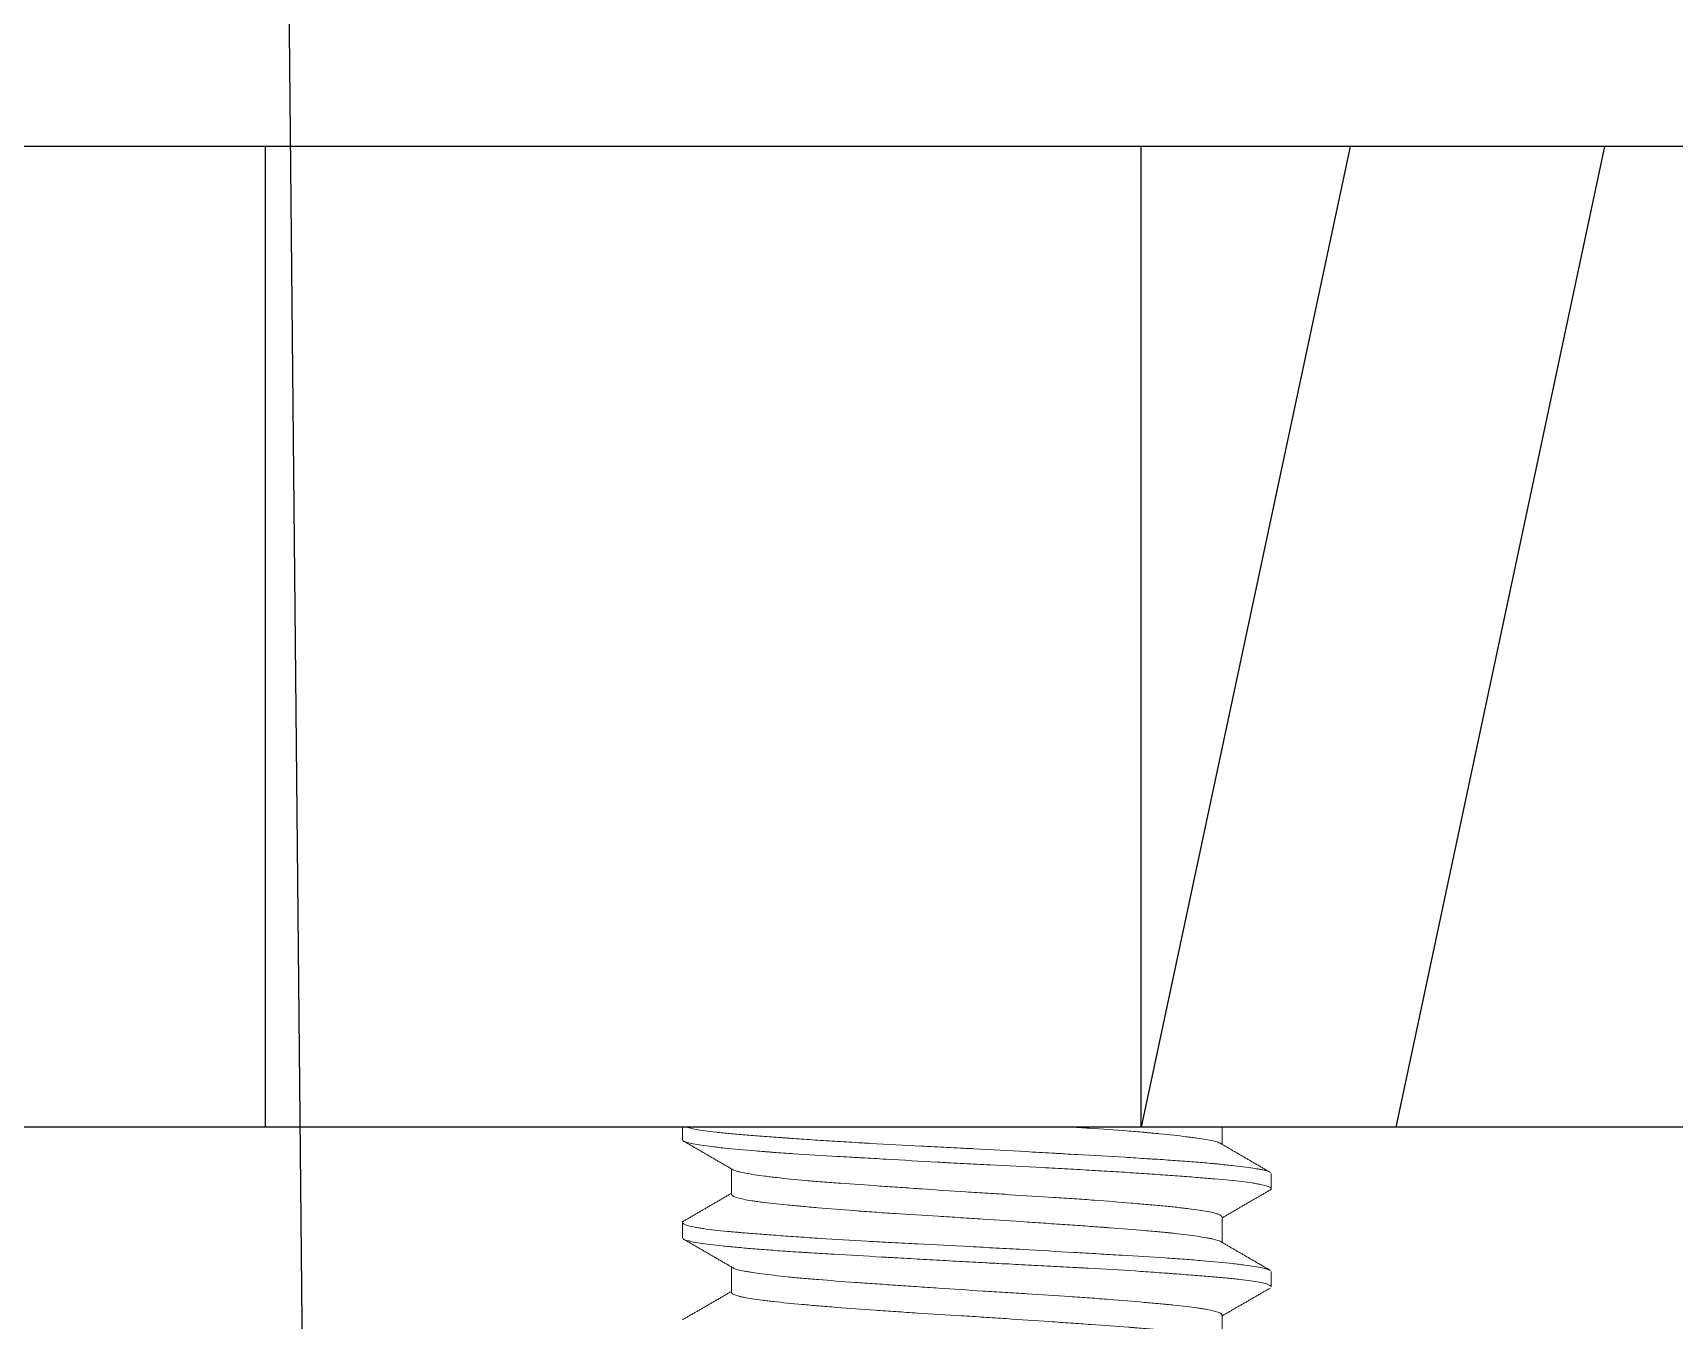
# Model space of a CAD drawing. Header units: millimetres. Extents: x 240 to 1080, y -29 to 565.
# Drawn here: x 617.99 to 634.72, y 174.57 to 187.7 of the extents above; entities that cross this region are included whole.
import ezdxf

# ---------------------------------------------------------------- set-up
doc = ezdxf.new("R2010")
doc.units = ezdxf.units.MM
doc.header["$LTSCALE"] = 0.75
doc.layers.add('DIM', color=3, linetype='Continuous')
doc.styles.get("Standard").update_dxf_attribs({"font": 'arial.ttf'})
doc.dimstyles.new('사본 ISO-25', dxfattribs={"dimtxt": 7, "dimasz": 7, "dimexe": 2.1, "dimexo": 2.1, "dimgap": 2, "dimtad": 1, "dimtih": 1, "dimtoh": 1, "dimdec": 1, "dimdsep": 46, "dimtxsty": 'Standard', "dimcen": 0, "dimclrd": 3, "dimclre": 3, "dimclrt": 4, "dimazin": 2, "dimtp": 0.1, "dimtm": 0.1, "dimtfac": 0.714286, "dimtdec": 1, "dimtmove": 0, "dimatfit": 3, "dimfxl": 1, "dimarcsym": 0})

msp = doc.modelspace()

# ---------------------------------------------------------------- linework, layer by layer
at = {"color": 7, "linetype": 'Continuous'}
for p, q in [((646.615, 186.537), (594.865, 186.537)), ((620.365, 176.537), (620.365, 186.537)), ((629.292, 176.537), (629.292, 186.537)), ((631.42, 186.537), (629.292, 176.537)), ((631.89, 176.537), (634.018, 186.537)), ((642.365, 176.537), (598.237, 176.537))]:
    msp.add_line(p, q, dxfattribs=at)
at = {"color": 7, "linetype": 'Continuous', "lineweight": 18}
for p, q in [((624.615, 176.409), (624.615, 176.537)), ((630.115, 176.537), (630.115, 176.362)), ((625.115, 175.853), (625.115, 176.112)), ((630.615, 176.064), (630.615, 175.909)), ((624.615, 175.409), (624.615, 175.565)), ((630.115, 175.62), (630.115, 175.362)), ((625.115, 174.853), (625.115, 175.111)), ((630.615, 175.064), (630.615, 174.909)), ((630.115, 174.62), (630.115, 174.362))]:
    msp.add_line(p, q, dxfattribs=at)
for points, knots in [([(630.605, 176.077), (630.6, 176.081), (630.592, 176.084), (630.569, 176.092), (630.552, 176.097), (630.52, 176.103), (630.508, 176.106), (630.483, 176.11), (630.47, 176.113), (630.398, 176.124), (630.325, 176.134), (630.195, 176.148), (630.149, 176.153), (630.085, 176.159), (630.072, 176.161), (630.046, 176.163), (630.006, 176.167), (629.965, 176.171), (629.88, 176.178), (629.82, 176.183), (629.696, 176.193), (629.63, 176.197), (629.528, 176.204), (629.476, 176.208), (629.422, 176.211), (629.386, 176.213), (629.368, 176.214), (629.276, 176.22), (629.2, 176.225), (628.968, 176.238), (628.807, 176.248), (628.596, 176.26), (628.553, 176.262), (628.489, 176.266), (628.467, 176.267), (628.424, 176.27), (628.315, 176.276), (628.206, 176.282), (627.942, 176.297), (627.764, 176.307), (627.562, 176.318), (627.539, 176.319), (627.494, 176.321), (627.471, 176.322), (627.404, 176.326), (627.359, 176.328), (627.225, 176.335), (627.136, 176.34), (626.874, 176.353), (626.702, 176.362), (626.512, 176.373), (626.491, 176.374), (626.45, 176.376), (626.387, 176.38), (626.326, 176.383), (626.206, 176.391), (626.05, 176.4), (625.902, 176.41), (625.794, 176.418), (625.741, 176.421), (625.689, 176.425), (625.654, 176.428), (625.637, 176.429), (625.553, 176.435), (625.489, 176.44), (625.366, 176.449), (625.25, 176.458), (625.146, 176.467), (625.073, 176.474), (625.049, 176.476), (625.004, 176.481), (624.982, 176.483), (624.877, 176.495), (624.808, 176.504), (624.727, 176.519), (624.704, 176.524), (624.675, 176.531), (624.667, 176.534), (624.659, 176.537), (624.659, 176.537), (624.659, 176.537)], [0, 0, 0, 0, 0.0220455, 0.0220455, 0.0513607, 0.0513607, 0.0660183, 0.0660183, 0.0806759, 0.0806759, 0.1393064, 0.1393064, 0.1686216, 0.1686216, 0.1759504, 0.1759504, 0.1832792, 0.1979369, 0.1979369, 0.2272521, 0.2272521, 0.2565673, 0.2565673, 0.2712249, 0.2785537, 0.2785537, 0.2858825, 0.2858825, 0.3151978, 0.3151978, 0.3738282, 0.3738282, 0.3884858, 0.3884858, 0.3958146, 0.3958146, 0.4031435, 0.4324587, 0.4324587, 0.4910891, 0.4910891, 0.4984179, 0.4984179, 0.5057467, 0.5057467, 0.5204044, 0.5204044, 0.5497196, 0.5497196, 0.60835, 0.60835, 0.6156789, 0.6156789, 0.6230077, 0.6376653, 0.6376653, 0.6669805, 0.6962957, 0.6962957, 0.7109533, 0.7182822, 0.7182822, 0.725611, 0.725611, 0.7549262, 0.7549262, 0.7842414, 0.8135566, 0.8135566, 0.8282143, 0.8282143, 0.8428719, 0.8428719, 0.9015023, 0.9015023, 0.9308176, 0.9308176, 0.9454752, 0.9454752, 0.9457088, 0.9457088, 0.9457088, 0.9457088]), ([(630.103, 176.369), (630.1, 176.371), (630.096, 176.373), (630.086, 176.377), (630.08, 176.38), (630.045, 176.391), (630.004, 176.4), (629.923, 176.415), (629.893, 176.419), (629.842, 176.427), (629.824, 176.429), (629.788, 176.434), (629.769, 176.437), (629.67, 176.449), (629.58, 176.459), (629.453, 176.472), (629.414, 176.475), (629.374, 176.479), (629.346, 176.481), (629.333, 176.483), (629.263, 176.489), (629.205, 176.493), (629.025, 176.507), (628.897, 176.516), (628.728, 176.528), (628.694, 176.531), (628.642, 176.534), (628.625, 176.535), (628.608, 176.537)], [0, 0, 0, 0, 0.0132906, 0.0132906, 0.028257, 0.028257, 0.0881229, 0.0881229, 0.1180559, 0.1180559, 0.1330224, 0.1330224, 0.1479888, 0.1479888, 0.2078547, 0.2078547, 0.2228212, 0.2303044, 0.2303044, 0.2377877, 0.2377877, 0.2677206, 0.2677206, 0.3275865, 0.3275865, 0.342553, 0.342553, 0.3498205, 0.3498205, 0.3498205, 0.3498205]), ([(624.615, 176.408), (624.615, 176.408), (624.615, 176.408), (624.615, 176.403), (624.619, 176.398), (624.63, 176.393), (624.632, 176.392), (624.638, 176.389), (624.64, 176.388), (624.65, 176.385), (624.657, 176.382), (624.698, 176.371), (624.746, 176.362), (624.841, 176.348), (624.876, 176.344), (624.926, 176.337), (624.936, 176.336), (624.956, 176.334), (624.988, 176.33), (625.021, 176.326), (625.137, 176.314), (625.242, 176.304), (625.389, 176.292), (625.435, 176.288), (625.482, 176.285), (625.514, 176.282), (625.53, 176.281), (625.612, 176.275), (625.68, 176.271), (625.89, 176.257), (626.039, 176.248), (626.236, 176.236), (626.276, 176.234), (626.337, 176.231), (626.358, 176.229), (626.399, 176.227), (626.502, 176.221), (626.607, 176.215), (626.862, 176.2), (627.036, 176.19), (627.236, 176.179), (627.258, 176.178), (627.303, 176.175), (627.326, 176.174), (627.393, 176.17), (627.438, 176.168), (627.572, 176.161), (627.662, 176.156), (627.929, 176.142), (628.106, 176.133), (628.326, 176.122), (628.37, 176.12), (628.457, 176.115), (628.5, 176.113), (628.627, 176.106), (628.794, 176.096), (628.955, 176.087), (629.073, 176.08), (629.112, 176.077), (629.189, 176.072), (629.228, 176.07), (629.341, 176.062), (629.486, 176.052), (629.621, 176.042), (629.75, 176.033), (629.811, 176.028), (629.9, 176.021), (629.929, 176.019), (629.985, 176.014), (630.013, 176.012), (630.145, 176.001), (630.237, 175.992), (630.354, 175.978), (630.389, 175.973), (630.437, 175.966), (630.452, 175.963), (630.48, 175.958), (630.493, 175.956), (630.553, 175.944), (630.585, 175.933), (630.61, 175.919), (630.614, 175.914), (630.615, 175.907), (630.614, 175.904), (630.61, 175.899), (630.607, 175.897), (630.604, 175.895)], [0, 0, 0, 0, 0.000888, 0.000888, 0.028641, 0.028641, 0.035579, 0.035579, 0.042518, 0.042518, 0.056394, 0.056394, 0.111901, 0.111901, 0.139654, 0.139654, 0.146592, 0.146592, 0.15353, 0.167407, 0.167407, 0.222913, 0.222913, 0.23679, 0.243728, 0.243728, 0.250666, 0.250666, 0.278419, 0.278419, 0.333925, 0.333925, 0.347802, 0.347802, 0.35474, 0.35474, 0.361679, 0.389432, 0.389432, 0.444938, 0.444938, 0.451876, 0.451876, 0.458814, 0.458814, 0.472691, 0.472691, 0.500444, 0.500444, 0.55595, 0.55595, 0.569827, 0.569827, 0.583703, 0.583703, 0.611456, 0.63921, 0.63921, 0.653086, 0.653086, 0.666963, 0.666963, 0.694716, 0.722469, 0.722469, 0.750222, 0.750222, 0.764099, 0.764099, 0.777975, 0.777975, 0.833481, 0.833481, 0.861234, 0.861234, 0.875111, 0.875111, 0.888988, 0.888988, 0.944494, 0.944494, 0.972247, 0.972247, 0.986123, 0.986123, 1, 1, 1, 1]), ([(625.134, 176.1), (625.138, 176.098), (625.143, 176.096), (625.155, 176.092), (625.165, 176.089), (625.178, 176.085), (625.187, 176.083), (625.191, 176.082), (625.234, 176.071), (625.286, 176.062), (625.381, 176.047), (625.416, 176.042), (625.474, 176.035), (625.493, 176.032), (625.535, 176.027), (625.556, 176.025), (625.666, 176.012), (625.764, 176.002), (625.927, 175.988), (625.983, 175.983), (626.072, 175.976), (626.102, 175.974), (626.163, 175.969), (626.194, 175.967), (626.352, 175.955), (626.484, 175.946), (626.692, 175.932), (626.763, 175.927), (626.908, 175.917), (626.981, 175.912), (627.202, 175.897), (627.351, 175.887), (627.54, 175.875), (627.578, 175.872), (627.654, 175.867), (627.692, 175.865), (627.806, 175.858), (627.881, 175.853), (628.105, 175.839), (628.252, 175.83), (628.432, 175.818), (628.468, 175.816), (628.54, 175.811), (628.575, 175.809), (628.679, 175.802), (628.747, 175.797), (628.945, 175.782), (629.071, 175.772), (629.218, 175.76), (629.248, 175.757), (629.304, 175.752), (629.332, 175.75), (629.413, 175.742), (629.465, 175.738), (629.563, 175.728), (629.609, 175.724), (629.675, 175.717), (629.707, 175.713), (629.737, 175.71), (629.757, 175.707), (629.767, 175.706), (629.853, 175.696), (629.916, 175.686), (629.993, 175.672), (630.015, 175.667), (630.044, 175.659), (630.052, 175.657), (630.064, 175.653), (630.068, 175.652), (630.075, 175.649), (630.078, 175.648), (630.104, 175.637), (630.115, 175.628), (630.115, 175.619)], [0, 0, 0, 0, 0.013221, 0.013221, 0.028245, 0.035757, 0.035757, 0.043269, 0.043269, 0.103365, 0.103365, 0.133413, 0.133413, 0.148437, 0.148437, 0.163461, 0.163461, 0.223557, 0.223557, 0.253605, 0.253605, 0.268629, 0.268629, 0.283653, 0.283653, 0.34375, 0.34375, 0.373798, 0.373798, 0.403846, 0.403846, 0.463942, 0.463942, 0.478966, 0.478966, 0.49399, 0.49399, 0.524038, 0.524038, 0.584134, 0.584134, 0.599158, 0.599158, 0.614182, 0.614182, 0.64423, 0.64423, 0.704326, 0.704326, 0.71935, 0.71935, 0.734374, 0.734374, 0.764422, 0.764422, 0.79447, 0.79447, 0.809494, 0.817006, 0.817006, 0.824518, 0.824518, 0.884614, 0.884614, 0.914662, 0.914662, 0.929687, 0.929687, 0.937199, 0.937199, 0.944711, 0.944711, 1, 1, 1, 1]), ([(630.101, 175.37), (630.086, 175.378), (630.061, 175.387), (630.014, 175.397), (630.003, 175.4), (629.979, 175.405), (629.967, 175.407), (629.926, 175.414), (629.896, 175.419), (629.797, 175.434), (629.719, 175.443), (629.617, 175.455), (629.605, 175.456), (629.582, 175.459), (629.57, 175.46), (629.534, 175.464), (629.509, 175.466), (629.434, 175.474), (629.381, 175.478), (629.215, 175.493), (629.096, 175.502), (628.951, 175.512), (628.935, 175.514), (628.902, 175.516), (628.853, 175.519), (628.803, 175.523), (628.702, 175.53), (628.565, 175.54), (628.423, 175.549), (628.314, 175.557), (628.277, 175.559), (628.203, 175.564), (628.166, 175.567), (627.979, 175.58), (627.829, 175.59), (627.602, 175.604), (627.526, 175.609), (627.412, 175.616), (627.374, 175.619), (627.298, 175.623), (627.26, 175.626), (627.072, 175.637), (626.925, 175.646), (626.711, 175.661), (626.641, 175.665), (626.537, 175.673), (626.502, 175.675), (626.434, 175.68), (626.401, 175.683), (626.236, 175.695), (626.113, 175.705), (625.968, 175.717), (625.94, 175.72), (625.884, 175.725), (625.857, 175.727), (625.776, 175.735), (625.725, 175.739), (625.582, 175.753), (625.497, 175.762), (625.406, 175.774), (625.388, 175.777), (625.363, 175.78), (625.354, 175.781), (625.338, 175.784), (625.331, 175.785), (625.292, 175.791), (625.265, 175.796), (625.194, 175.811), (625.16, 175.821), (625.136, 175.832), (625.134, 175.833), (625.129, 175.836), (625.127, 175.837), (625.122, 175.841), (625.119, 175.844), (625.116, 175.848), (625.115, 175.851), (625.115, 175.853)], [0, 0, 0, 0, 0.054327, 0.054327, 0.069351, 0.069351, 0.084375, 0.084375, 0.114423, 0.114423, 0.174519, 0.174519, 0.182031, 0.182031, 0.189543, 0.189543, 0.204567, 0.204567, 0.234615, 0.234615, 0.294711, 0.294711, 0.302223, 0.302223, 0.309735, 0.324759, 0.324759, 0.354807, 0.384855, 0.384855, 0.399879, 0.399879, 0.414904, 0.414904, 0.475, 0.475, 0.505048, 0.505048, 0.520072, 0.520072, 0.535096, 0.535096, 0.595192, 0.595192, 0.62524, 0.62524, 0.640264, 0.640264, 0.655288, 0.655288, 0.715384, 0.715384, 0.730408, 0.730408, 0.745432, 0.745432, 0.775481, 0.775481, 0.835577, 0.835577, 0.850601, 0.850601, 0.858113, 0.858113, 0.865625, 0.865625, 0.895673, 0.895673, 0.955769, 0.955769, 0.963281, 0.963281, 0.970793, 0.970793, 0.985817, 0.985817, 1, 1, 1, 1]), ([(630.602, 175.079), (630.6, 175.08), (630.598, 175.082), (630.592, 175.084), (630.589, 175.085), (630.583, 175.087), (630.58, 175.088), (630.547, 175.099), (630.503, 175.108), (630.414, 175.121), (630.381, 175.126), (630.334, 175.132), (630.324, 175.133), (630.305, 175.136), (630.294, 175.137), (630.264, 175.141), (630.242, 175.143), (630.131, 175.155), (630.029, 175.165), (629.857, 175.18), (629.796, 175.185), (629.7, 175.192), (629.667, 175.195), (629.601, 175.199), (629.567, 175.201), (629.395, 175.213), (629.248, 175.222), (629.014, 175.236), (628.934, 175.24), (628.769, 175.25), (628.686, 175.255), (628.433, 175.269), (628.26, 175.279), (628.038, 175.292), (627.994, 175.294), (627.904, 175.299), (627.859, 175.302), (627.724, 175.309), (627.635, 175.314), (627.367, 175.328), (627.19, 175.337), (626.97, 175.348), (626.926, 175.35), (626.838, 175.355), (626.795, 175.357), (626.665, 175.364), (626.581, 175.369), (626.333, 175.383), (626.173, 175.392), (625.983, 175.405), (625.945, 175.407), (625.871, 175.412), (625.834, 175.415), (625.727, 175.422), (625.659, 175.427), (625.527, 175.437), (625.464, 175.442), (625.343, 175.451), (625.285, 175.456), (625.217, 175.461), (625.203, 175.462), (625.177, 175.465), (625.138, 175.468), (625.1, 175.471), (625.029, 175.478), (624.941, 175.487), (624.866, 175.497), (624.816, 175.504), (624.792, 175.508), (624.763, 175.512), (624.75, 175.515), (624.691, 175.526), (624.655, 175.536), (624.624, 175.551), (624.618, 175.556), (624.615, 175.563), (624.614, 175.566), (624.616, 175.569), (624.617, 175.57), (624.618, 175.573), (624.62, 175.574), (624.624, 175.577), (624.627, 175.579), (624.631, 175.581)], [0, 0, 0, 0, 0.007613, 0.007613, 0.014716, 0.014716, 0.021818, 0.021818, 0.078636, 0.078636, 0.107045, 0.107045, 0.114147, 0.114147, 0.12125, 0.12125, 0.135454, 0.135454, 0.192273, 0.192273, 0.220682, 0.220682, 0.234886, 0.234886, 0.249091, 0.249091, 0.305909, 0.305909, 0.334318, 0.334318, 0.362727, 0.362727, 0.419545, 0.419545, 0.43375, 0.43375, 0.447954, 0.447954, 0.476363, 0.476363, 0.533182, 0.533182, 0.547386, 0.547386, 0.561591, 0.561591, 0.59, 0.59, 0.646818, 0.646818, 0.661023, 0.661023, 0.675227, 0.675227, 0.703636, 0.703636, 0.732045, 0.732045, 0.760454, 0.760454, 0.767557, 0.767557, 0.774659, 0.788864, 0.788864, 0.817273, 0.845682, 0.845682, 0.859886, 0.866989, 0.874091, 0.874091, 0.930909, 0.930909, 0.959318, 0.959318, 0.973523, 0.973523, 0.980625, 0.980625, 0.987727, 0.987727, 1, 1, 1, 1]), ([(624.626, 175.395), (624.633, 175.391), (624.643, 175.387), (624.672, 175.378), (624.691, 175.374), (624.737, 175.364), (624.764, 175.36), (624.856, 175.346), (624.931, 175.336), (625.043, 175.324), (625.067, 175.322), (625.116, 175.317), (625.141, 175.314), (625.219, 175.307), (625.274, 175.302), (625.39, 175.292), (625.451, 175.287), (625.578, 175.278), (625.645, 175.273), (625.749, 175.266), (625.784, 175.264), (625.839, 175.26), (625.857, 175.259), (625.894, 175.257), (625.986, 175.251), (626.081, 175.246), (626.315, 175.232), (626.478, 175.222), (626.67, 175.211), (626.691, 175.21), (626.734, 175.208), (626.756, 175.207), (626.821, 175.203), (626.865, 175.2), (626.995, 175.193), (627.17, 175.183), (627.348, 175.173), (627.526, 175.163), (627.616, 175.158), (627.729, 175.152), (627.751, 175.151), (627.796, 175.149), (627.864, 175.145), (627.931, 175.142), (628.064, 175.135), (628.24, 175.126), (628.413, 175.117), (628.541, 175.11), (628.605, 175.107), (628.668, 175.103), (628.71, 175.101), (628.731, 175.1), (628.919, 175.089), (629.078, 175.08), (629.303, 175.065), (629.376, 175.06), (629.483, 175.052), (629.518, 175.05), (629.569, 175.046), (629.586, 175.045), (629.62, 175.042), (629.637, 175.041), (629.719, 175.035), (629.782, 175.03), (629.902, 175.021), (630.015, 175.012), (630.116, 175.003), (630.176, 174.997), (630.187, 174.996), (630.21, 174.994), (630.221, 174.993), (630.255, 174.989), (630.276, 174.987), (630.376, 174.975), (630.442, 174.966), (630.517, 174.951), (630.539, 174.946), (630.565, 174.939), (630.573, 174.936), (630.587, 174.931), (630.593, 174.928), (630.607, 174.921), (630.613, 174.916), (630.615, 174.91), (630.615, 174.909), (630.615, 174.908)], [0, 0, 0, 0, 0.027154, 0.027154, 0.056414, 0.056414, 0.085674, 0.085674, 0.144195, 0.144195, 0.158825, 0.158825, 0.173455, 0.173455, 0.202715, 0.202715, 0.231976, 0.231976, 0.261236, 0.261236, 0.275866, 0.275866, 0.283181, 0.283181, 0.290496, 0.319756, 0.319756, 0.378277, 0.378277, 0.385592, 0.385592, 0.392907, 0.392907, 0.407537, 0.407537, 0.436797, 0.466058, 0.466058, 0.495318, 0.495318, 0.502633, 0.502633, 0.509948, 0.524578, 0.524578, 0.553839, 0.583099, 0.583099, 0.597729, 0.605044, 0.605044, 0.612359, 0.612359, 0.67088, 0.67088, 0.70014, 0.70014, 0.71477, 0.71477, 0.722085, 0.722085, 0.7294, 0.7294, 0.75866, 0.75866, 0.787921, 0.817181, 0.817181, 0.824496, 0.824496, 0.831811, 0.831811, 0.846441, 0.846441, 0.904962, 0.904962, 0.934222, 0.934222, 0.948852, 0.948852, 0.963482, 0.963482, 0.992743, 0.992743, 1, 1, 1, 1]), ([(625.128, 175.104), (625.132, 175.102), (625.136, 175.099), (625.162, 175.088), (625.197, 175.079), (625.258, 175.067), (625.271, 175.065), (625.291, 175.061), (625.298, 175.06), (625.313, 175.058), (625.321, 175.057), (625.359, 175.05), (625.393, 175.046), (625.502, 175.031), (625.587, 175.021), (625.708, 175.008), (625.733, 175.006), (625.784, 175.001), (625.81, 174.998), (625.89, 174.991), (625.945, 174.986), (626.118, 174.973), (626.241, 174.963), (626.407, 174.952), (626.44, 174.949), (626.508, 174.945), (626.542, 174.942), (626.645, 174.935), (626.785, 174.925), (626.929, 174.915), (627.039, 174.908), (627.076, 174.905), (627.15, 174.9), (627.188, 174.898), (627.376, 174.885), (627.526, 174.875), (627.752, 174.861), (627.828, 174.856), (627.941, 174.849), (627.978, 174.847), (628.054, 174.842), (628.091, 174.84), (628.277, 174.829), (628.421, 174.819), (628.63, 174.805), (628.699, 174.8), (628.8, 174.793), (628.834, 174.79), (628.9, 174.785), (628.932, 174.783), (629.091, 174.77), (629.21, 174.76), (629.348, 174.748), (629.375, 174.746), (629.428, 174.741), (629.454, 174.739), (629.53, 174.731), (629.578, 174.727), (629.713, 174.713), (629.792, 174.704), (629.875, 174.692), (629.891, 174.689), (629.921, 174.685), (629.936, 174.682), (629.977, 174.675), (630, 174.67), (630.062, 174.655), (630.09, 174.645), (630.106, 174.634), (630.107, 174.632), (630.11, 174.63), (630.111, 174.629), (630.114, 174.625), (630.115, 174.623), (630.115, 174.62), (630.115, 174.62), (630.115, 174.62)], [0, 0, 0, 0, 0.013384, 0.013384, 0.073135, 0.073135, 0.088073, 0.088073, 0.095542, 0.095542, 0.103011, 0.103011, 0.132886, 0.132886, 0.192638, 0.192638, 0.207576, 0.207576, 0.222514, 0.222514, 0.252389, 0.252389, 0.312141, 0.312141, 0.327079, 0.327079, 0.342017, 0.342017, 0.371892, 0.401768, 0.401768, 0.416706, 0.416706, 0.431644, 0.431644, 0.491395, 0.491395, 0.521271, 0.521271, 0.536209, 0.536209, 0.551147, 0.551147, 0.610898, 0.610898, 0.640774, 0.640774, 0.655712, 0.655712, 0.670649, 0.670649, 0.730401, 0.730401, 0.745339, 0.745339, 0.760277, 0.760277, 0.790152, 0.790152, 0.849904, 0.849904, 0.864842, 0.864842, 0.879779, 0.879779, 0.909655, 0.909655, 0.969407, 0.969407, 0.976876, 0.976876, 0.984344, 0.984344, 0.999282, 0.999282, 1, 1, 1, 1]), ([(630.102, 174.369), (630.096, 174.373), (630.087, 174.377), (630.07, 174.383), (630.062, 174.385), (630.046, 174.39), (630.036, 174.392), (630.006, 174.399), (629.96, 174.409), (629.901, 174.418), (629.851, 174.426), (629.826, 174.429), (629.798, 174.433), (629.779, 174.435), (629.769, 174.437), (629.681, 174.448), (629.591, 174.458), (629.441, 174.473), (629.389, 174.478), (629.306, 174.485), (629.278, 174.487), (629.234, 174.491), (629.22, 174.492), (629.19, 174.494), (629.175, 174.496), (629.04, 174.506), (628.913, 174.515), (628.713, 174.529), (628.644, 174.534), (628.538, 174.541), (628.502, 174.544), (628.43, 174.549), (628.394, 174.551), (628.213, 174.564), (628.065, 174.574), (627.84, 174.589), (627.764, 174.594), (627.649, 174.601), (627.611, 174.604), (627.534, 174.609), (627.496, 174.611), (627.307, 174.623), (627.158, 174.632), (626.973, 174.643), (626.937, 174.646), (626.864, 174.651), (626.827, 174.653), (626.719, 174.66), (626.648, 174.665), (626.442, 174.679), (626.31, 174.689), (626.154, 174.702), (626.123, 174.704), (626.062, 174.709), (626.033, 174.712), (625.945, 174.719), (625.89, 174.724), (625.73, 174.739), (625.634, 174.748), (625.526, 174.76), (625.506, 174.762), (625.466, 174.767), (625.446, 174.769), (625.391, 174.776), (625.324, 174.786), (625.269, 174.795), (625.233, 174.803), (625.216, 174.806), (625.201, 174.81), (625.191, 174.813), (625.187, 174.814), (625.147, 174.825), (625.126, 174.835), (625.116, 174.848), (625.115, 174.851), (625.115, 174.853)], [0, 0, 0, 0, 0.023992, 0.023992, 0.038988, 0.038988, 0.053983, 0.053983, 0.083973, 0.113964, 0.113964, 0.128959, 0.136456, 0.136456, 0.143954, 0.143954, 0.203935, 0.203935, 0.233925, 0.233925, 0.24892, 0.24892, 0.256418, 0.256418, 0.263916, 0.263916, 0.323896, 0.323896, 0.353887, 0.353887, 0.368882, 0.368882, 0.383877, 0.383877, 0.443858, 0.443858, 0.473848, 0.473848, 0.488844, 0.488844, 0.503839, 0.503839, 0.56382, 0.56382, 0.578815, 0.578815, 0.59381, 0.59381, 0.6238, 0.6238, 0.683781, 0.683781, 0.698776, 0.698776, 0.713772, 0.713772, 0.743762, 0.743762, 0.803743, 0.803743, 0.818738, 0.818738, 0.833733, 0.833733, 0.863724, 0.893714, 0.893714, 0.908709, 0.916207, 0.916207, 0.923704, 0.923704, 0.983685, 0.983685, 1, 1, 1, 1])]:
    msp.add_open_spline(points, degree=3, knots=knots, dxfattribs=at)
for points in [[(625.139, 176.098), (624.881, 176.247), (624.624, 176.396)], [(630.098, 176.372), (630.355, 176.222), (630.612, 176.073)], [(624.624, 175.577), (624.869, 175.719), (625.115, 175.862)], [(630.612, 175.9), (630.363, 175.756), (630.115, 175.611)], [(625.133, 175.101), (624.875, 175.25), (624.618, 175.4)], [(630.094, 175.374), (630.351, 175.225), (630.609, 175.075)], [(624.616, 174.573), (624.866, 174.717), (625.115, 174.862)], [(630.606, 174.896), (630.36, 174.754), (630.115, 174.612)]]:
    msp.add_open_spline(points, degree=2, dxfattribs=at)

# ---------------------------------------------------------------- leaders
at = {"layer": 'DIM'}
msp.add_leader([(620.154, 234.101), (621.098, 137.523), (634.437, 137.523)], dimstyle='사본 ISO-25', override={"dimasz": 4, "dimgap": 2, "dimtad": 0, "dimldrblk": 'Dot'}, dxfattribs=at)

doc.saveas('drawing.dxf')
